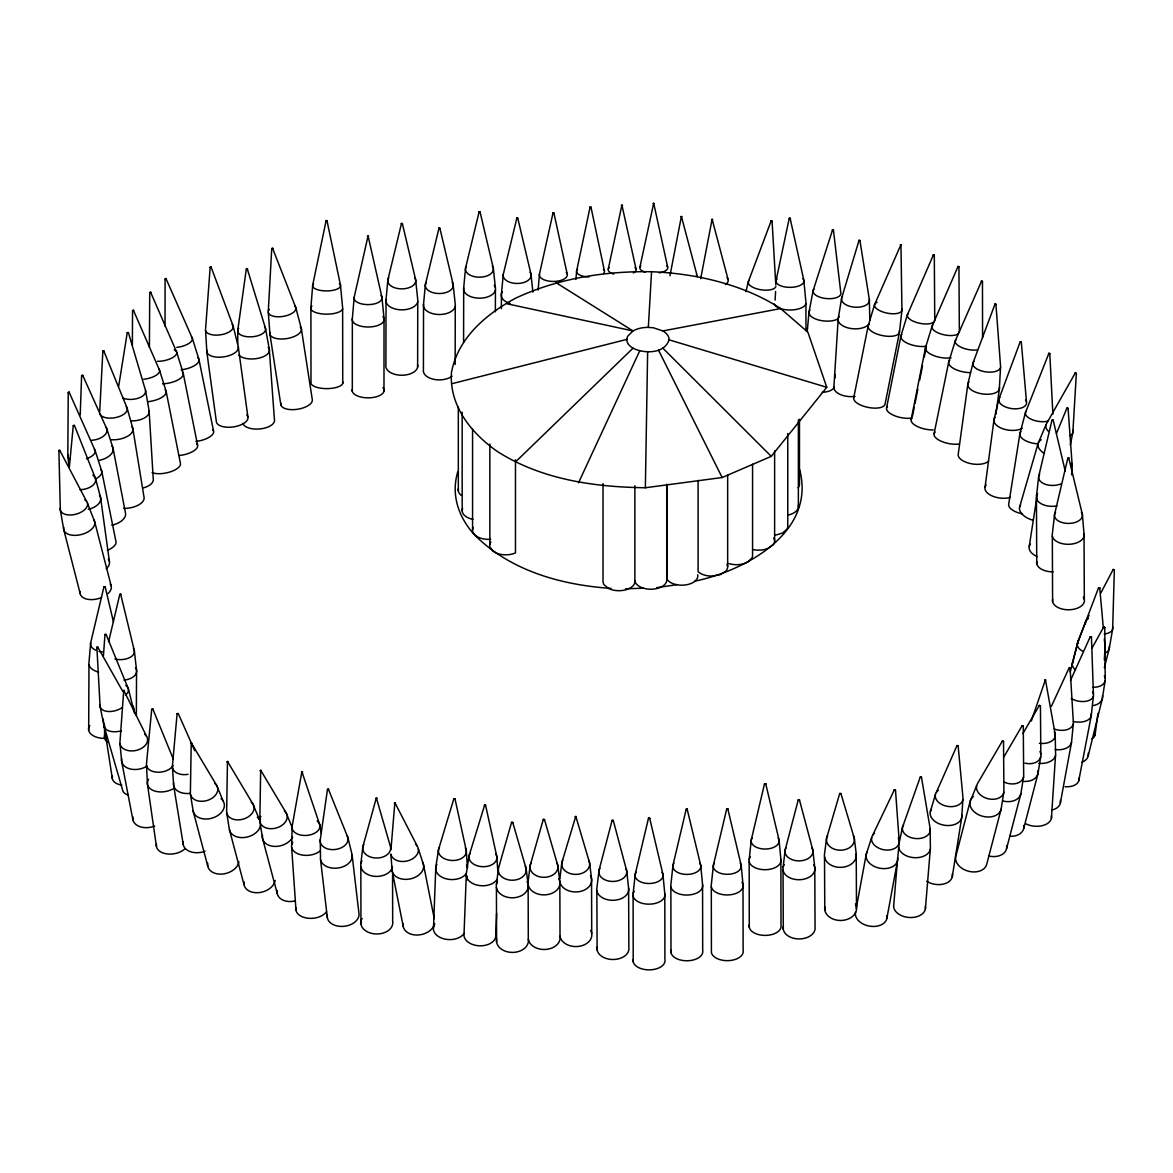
<?xml version="1.0" encoding="UTF-8"?>
<svg xmlns="http://www.w3.org/2000/svg" width="1173" height="1173" viewBox="0 0 1173 1173"><rect width="100%" height="100%" fill="white"/><g stroke="black" fill="none" stroke-linecap="round" stroke-linejoin="round"><path stroke-width="1.5" d="M74.339 425.315L73.269 425.682L74.456 425.476L95.6 478.833L100.585 497.587L109.397 561.383M165.026 326.153L165.1 278.807L165.921 278.47L192.299 338.205L198.926 359.334L213.545 430.99M177.123 713.609L178.281 713.727L177.123 713.609L172.475 765.207A13.988 9.325 -9.4 0 0 188.047 774.341M352.296 391.371L352.355 318.572L354.187 297.238L368.073 235.89L381.929 297.224L384.026 318.543L383.982 391.342M1098.573 587.746L1099.731 588.025L1098.573 587.746L1077.4 643.552L1072.415 663.17M223.134 800.998L216.712 785.514L191.214 742.773L190.407 791.658A13.988 9.883 -15.1 0 0 207.738 800.294A13.988 9.883 -15.1 0 0 214.894 783.491M259.409 819.604L252.987 804.106L227.474 761.365L226.668 810.25A13.988 9.883 -15.1 0 0 243.999 818.886A13.988 9.883 -15.1 0 0 251.154 802.083M259.863 819.077L260.67 770.192L286.183 812.933L291.901 826.862M386.034 299.54A15.982 9.223 0 0 0 402.075 309.848A15.982 9.223 0 0 0 417.705 299.32L415.623 279.643L402.368 223.574L401.533 223.295L387.882 279.834L386.034 299.54L385.902 364.92A15.982 9.223 0 0 0 401.958 375.243A15.982 9.223 0 0 0 417.588 364.7M417.632 367.105L417.749 301.725M423.541 304.188A15.982 9.223 0 0 0 439.596 314.511A15.982 9.223 0 0 0 455.212 303.983L453.13 284.306L439.89 228.236L439.039 227.958L425.388 284.482L423.541 304.188L423.424 369.583A15.982 9.223 0 0 0 433.336 379.231A15.982 9.223 0 0 0 452.074 376.196M455.153 364.51L455.271 306.388M463.584 342.34L463.687 287.854L465.534 268.148L479.185 211.624L480.036 211.902L493.276 267.972L495.373 287.649M495.373 311.842L495.417 290.054M501.384 308.66L501.414 294.13L503.261 274.423L516.912 217.899L517.762 218.163L531.002 274.233L532.894 292.136M988.648 461.048A15.982 7.522 8 0 1 969.88 463.438A15.982 7.522 8 0 1 958.282 453.863L967.901 383.806L972.989 362.985L995.085 303.88L995.921 304.203L1000.525 365.991A13.988 6.583 8 0 1 984.939 371.738A13.988 6.583 8 0 1 973.927 361.416M995.921 304.276L994.719 304.144M88.679 730.31L88.972 664.695M104.558 737.905L104.602 725.149M136.347 715.603L136.552 670.047L134.294 650.575L120.643 594.066L119.807 594.344L108.62 641.675M132.358 345.155L132.564 310.61L133.399 310.215L159.543 370.257L166.141 391.415L180.422 463.276A15.982 6.495 -11.5 0 1 170.437 471.825A15.982 6.495 -11.5 0 1 152.094 472.616M149.411 347.076L149.719 292.532L150.569 292.136L176.712 352.179L183.252 373.381L197.592 445.197M237.723 344.158L237.796 330.053L246.359 268.837L247.195 268.558L265.479 328.323L269.291 349.231L274.409 419.362A15.982 7.668 -4.4 0 1 260.831 428.834A15.982 7.668 -4.4 0 1 242.84 423.35M453.804 798.916L455.007 799.048L453.804 798.916L438.511 849.619L435.799 867.155L433.511 927.198M496.604 913.298L495.71 936.948A15.982 10.645 2.2 0 1 477.734 945.673A15.982 10.645 2.2 0 1 464.053 933.4L466.355 873.357L469.068 855.821L484.728 804.81L485.563 805.147L496.795 856.495L498.026 874.134M485.563 805.147L484.361 805.221M107.3 550.328A15.982 7.185 -11.7 0 0 115.966 541.559L101.758 471.282L95.174 450.681L69.075 392.09L68.239 392.5L67.799 456.546L69.163 467.265M151.713 709.298L152.901 709.196L151.713 709.298L146.522 763.388A13.988 8.754 -8.4 0 0 156.639 772.171A13.988 8.754 -8.4 0 0 173.105 765.617M1020.143 341.944L1021.287 342.223L1020.143 341.944L998.927 399.069L994.044 419.26L985.071 487.118M291.666 844.78L292.165 826.188L301.872 771.658L319.862 825.088L321.431 833.46M302.693 772.025L301.49 772.069M511.589 822.332L512.748 822.566L511.589 822.332L498.408 868.533L496.458 884.442M543.29 819.414L544.463 819.648L543.29 819.414L530.123 865.615L528.158 881.524M559.873 878.606L561.823 862.698L575.796 816.261L589.579 862.829L591.544 878.753L591.72 933.371M576.163 816.731L574.961 816.731M839.707 793.52L840.909 793.637L839.707 793.52L826.584 838.255L824.546 853.709A15.982 12.023 -0.2 0 0 840.249 867.375A15.982 12.023 -0.2 0 0 856.217 853.856L854.325 838.387L840.909 793.52M360.859 863.709L362.824 846.891L376.357 797.816L390.565 847.023A13.988 9.795 -0.1 0 1 374.744 857.932A13.988 9.795 -0.1 0 1 363.806 844.428M377.193 798.256L375.99 798.256M80.248 593.861L63.738 529.61L60.322 509.947L58.885 450.388L59.794 450.388L86.582 501.34M81.611 375.521L82.77 375.463L81.611 375.521L80.219 414.905M128.487 795.133A15.982 8.944 -16.4 0 1 122.637 790.162L104.118 726.234L100.116 706.674L96.875 647.159L97.784 647.129L122.681 691.234M103.972 586.647L105.145 586.837L103.972 586.647L90.673 642.833L89.001 662.29A15.982 9.223 0 0 0 98.591 672.056M119.807 594.432L121.01 594.344M648.508 818.124L649.666 818.299L648.508 818.124L635.209 874.296L633.127 893.65M702.568 884.721A15.982 9.223 0 0 1 686.586 895.058A15.982 9.223 0 0 1 670.897 884.559L672.979 865.205L686.234 809.106L687.07 808.842L700.721 865.337L702.568 884.721L702.686 950.423A15.982 9.223 0 0 1 686.704 960.775A15.982 9.223 0 0 1 671.015 950.277M687.437 809.209L686.234 809.209M726.717 808.915L727.876 809.106L726.717 808.915L713.419 865.102L711.337 884.457A15.982 9.223 0 0 0 729.107 894.896A15.982 9.223 0 0 0 741.966 882.287M764.532 783.755L765.749 783.843L764.532 783.755L751.277 839.839L749.21 859.193M1053.075 419.993L1051.99 420.257L1053.193 420.169L1065.231 471.121M1084.028 533.95A15.982 9.223 0 0 1 1068.046 544.301A15.982 9.223 0 0 1 1052.357 533.803L1054.6 514.214L1067.855 458.115L1068.706 457.851L1082.356 514.346L1084.028 533.95L1084.321 599.432M1069.072 458.218L1067.855 458.218M1076.359 373.381L1075.186 373.043L1076.359 373.381L1072.855 432.485L1070.304 444.992M1090.245 636.734L1091.433 636.998L1090.245 636.734L1070.436 680.589M1113.177 569.521L1114.35 569.814L1113.206 569.433L1100.699 593.201M1031.36 720.97L1045.422 679.68L1055.201 734.298L1055.568 752.993A15.982 9.927 4 0 1 1038.882 763.403M1045.788 680.003L1044.586 680.047M645.355 487.748L722.143 477.528L771.262 456.356L826.774 387.295L807.86 332.15L780.617 308.572A188.091 108.59 0 0 0 651.558 271.74C604.769 270.963 557.791 278.397 515.196 298.382C485.725 314.496 457.646 338.176 451.414 372.897C449.332 406.327 471.575 433.467 497.572 451.62C541.75 479.625 594.022 487.044 645.355 487.748L647.643 351.739M920.248 777.113L921.45 777.274L920.248 777.113L902.506 827.258L898.753 844.765M127.256 332.619L128.414 332.736L127.256 332.619L118.678 386.225M895.498 790.147L894.31 789.898L895.498 790.147L899.148 840.616M957.007 745.573L958.15 745.896L957.007 745.573L936.391 792.274M612.115 820.338L613.274 820.557L612.115 820.338L598.963 870.557L596.94 887.873A15.982 10.836 -0.1 0 0 612.423 900.307A15.982 10.836 -0.1 0 0 628.611 888.254L626.705 870.879L613.274 820.455M798.256 799.869L799.458 799.986L798.256 799.869L785.148 849.985L783.109 867.316M1114.35 569.814L1112.649 628.992L1109.233 648.669L1104.321 667.716M1103.617 627.115L1104.761 627.496L1103.617 627.115L1092.151 647.907M104.983 634.505L106.142 634.49L104.983 634.505L103.415 655.986M1066.902 408.101L1068.06 408.409L1066.902 408.101L1056.462 433.526M1003.516 741.453L1002.372 741.057L977.637 783.373A13.988 9.912 14.9 0 0 988.077 798.754A13.988 9.912 14.9 0 0 1003.897 789.766L1003.516 741.336L1002.372 741.057M1023.281 725.984L1022.094 725.808L1023.281 725.984L1023.662 774.4A13.988 9.912 14.9 0 1 1004.381 782.2M1040.436 705.838L1039.263 705.545L1040.436 705.838L1040.818 754.151M467.103 879.794L467.235 876.158M69.427 392.251L68.239 392.5M99.705 411.679L102.857 351.064L103.679 350.712L127.168 408.233L132.828 428.497L144 497.103A15.982 7.962 -9.5 0 1 123.605 508.378M268.309 311.08L271.74 248.529L272.561 248.207L295.787 307.59L301.314 328.513L312.223 399.157A15.982 7.229 -9 0 1 296.622 409.392A15.982 7.229 -9 0 1 280.86 403.145M1104.336 660.032L1104.966 648.2A13.988 7.683 7.8 0 0 1104.966 646.176L1104.321 638.904M775.118 300.068L775.588 291.534M1000.525 367.721L999.337 389.216L995.892 414.362M648.332 327.399L651.558 271.74M133.751 310.346L132.593 310.669M150.906 292.341L149.763 292.59M146.537 736.219L123.752 690.296L120.013 741.483A13.988 9.472 -11.1 0 0 137.402 750.104A13.988 9.472 -11.1 0 0 144.704 734.254M962.872 799.766L961.684 817.669L952.271 876.73M1051.404 818.431L1055.524 755.588M390.961 849.648L394.861 802.596L417.353 846.276M247.87 416.767L238.266 346.709L233.119 325.933L211.008 266.858L210.172 267.18L205.583 328.983A13.988 6.583 -8 0 0 221.228 334.701A13.988 6.583 -8 0 0 232.166 324.364M1071.594 474.83L1072.122 467.587A13.988 8.035 9.1 0 0 1071.33 463.335M897.096 864.706L893.797 904.588A15.982 10.63 5 0 0 909.398 917.506A15.982 10.63 5 0 0 925.409 906.362M925.365 909.148L930.306 849.311M575.928 279.423L576.647 270.89L590.122 206.932L590.972 207.122L604.388 270.699M538.099 290.068L539.477 274.071L553.055 212.738L553.891 212.958L567.219 274.057M899.09 843.123L897.521 860.674L886.832 918.532M807.229 331.519L809.033 311.93L813.124 290.64L832.595 229.805L833.431 230.084L840.748 292.268A13.988 6.32 5.4 0 1 825.66 298.485A13.988 6.32 5.4 0 1 813.945 289.086M834.956 377.985L835.293 374.436M69.383 466.957L73.269 425.594M1060.348 803.08L1071.521 742.348L1073.295 723.873M1093.397 696.176L1091.213 715.985L1078.779 780.646M1036.492 495.842L1038.735 476.253L1051.99 420.154M1095.069 734.928L1097.928 713.375M352.061 854.604A15.982 10.953 -6.8 0 1 336.548 868.167A15.982 10.953 -6.8 0 1 320.508 856.891L320.273 839.721L327.487 789.356L328.308 788.96L347.926 837.698L352.061 854.604L358.879 912.814A15.982 10.953 -6.8 0 1 343.366 926.377A15.982 10.953 -6.8 0 1 327.326 915.116M1029.249 546.266L1037.387 493.994M1105.113 680.751L1102.385 698.434L1088.177 755.911M976.625 785.763L970.086 801.57L955.76 856.495A15.982 11.319 14.9 0 0 968.825 871.319A15.982 11.319 14.9 0 0 986.786 864.046L1001.126 809.121L1003.809 792.391M1006.551 848.695L1020.877 793.754L1023.56 777.025M1040.73 756.761L1038.002 773.55L1023.721 828.431M669.959 275.816L681.396 216.36L697.363 276.623A13.988 6.73 -2.1 0 0 696.366 274.966M700.677 278.675L712.114 219.219L728.081 279.482M856.173 908.694L866.202 854.355L871.656 837.581M886.553 407.94L900.893 336.123L907.359 314.877L933.473 254.776L934.309 255.171L934.749 320.625A13.988 5.689 11.4 0 1 917.887 322.854A13.988 5.689 11.4 0 1 908.195 313.543M911.157 419.523L925.497 347.707L931.978 326.461L958.077 266.359L958.928 266.755L959.353 332.223M912.462 416.21L914.251 407.236M914.969 403.644L917.843 389.289M919.632 380.301L922.506 365.947M924.295 356.959L926.084 347.985M853.739 397.75L868.152 325.962L874.559 304.672L900.967 244.614L901.934 310.434L899.412 332.531L884.999 404.318A15.982 6.495 11.4 0 1 865.747 406.855A15.982 6.495 11.4 0 1 854.677 396.225M311.945 306.08A15.982 5.909 -0.2 0 0 324.877 314.115A15.982 5.909 -0.2 0 0 342.589 307.355L340.434 284.966L326.988 220.671L326.153 220.495L312.692 285.156L310.904 307.575L311.006 382.046A15.982 5.909 -0.2 0 0 327.062 388.615A15.982 5.909 -0.2 0 0 342.692 381.826M608.274 269.028L621.91 205.055L636.015 268.852M639.901 267.18L653.698 203.193L667.642 266.989M934.104 433.629L948.722 361.973L955.291 340.8L981.625 281.007L982.461 281.403L982.578 337.78M776.086 280.479L789.253 218.31L790.074 218.09L803.842 280.288L805.88 301.945A15.982 7.038 -0.1 0 1 792.347 309.921A15.982 7.038 -0.1 0 1 774.253 303.983M745.94 291.725L748.301 281.784L771.218 220.759L772.069 221.052L775.793 284.892M1070.26 671.85L1078.28 640.707L1085.553 622.013M1019.572 507.161L1038.076 443.526L1045.905 424.949M869.838 320.346L869.31 299.379L859.912 240.524L859.076 240.23L841.613 298.279L838.211 318.616L833.93 386.401A15.982 8.46 3.7 0 0 854.78 396.415M930.306 811.716L935.394 794.561M1052.885 414.142L1049.776 353.528L1048.941 353.205L1025.51 412.485L1019.953 433.394L1008.751 503.891A15.982 7.273 9.2 0 0 1022.445 513.833M1069.072 668.024L1070.099 668.537L1069.072 668.024L1051.36 706.366M402.368 223.662L401.166 223.676M578.48 482.895L639.784 350.698M872.653 835.249L894.427 789.722M104.045 350.991L102.857 351.064M681.938 216.668L680.736 216.712M211.375 267.121L210.172 267.253M1086.506 620.136L1089.013 615.385M1075.304 372.911L1046.859 423.101A13.988 7.874 16.5 0 0 1048.515 431.459M553.891 213.031L552.688 213.031M166.273 278.675L165.217 278.983M790.455 218.369L789.253 218.369M1003.809 757.04L1022.138 725.706M1022.812 733.653L1039.381 705.354M1049.776 353.601L1048.574 353.454M772.069 221.111L770.866 220.92M901.494 244.981L900.307 244.732M934.309 255.171L933.121 254.996M958.928 266.755L957.725 266.506M590.972 207.181L589.77 207.181M622.599 205.319L621.397 205.334M654.182 203.53L653.053 203.53M982.461 281.403L981.273 281.212M326.988 220.729L325.786 220.729M516.34 461.15L633.009 348.19C644.182 353.938 665.018 353.923 669.079 339.569A21.129 12.199 0 0 0 662.892 330.933L653.42 327.78L647.951 327.37A21.129 12.199 0 0 0 633.009 330.933L627.54 336.402L626.822 339.569A21.129 12.199 0 0 0 633.009 348.19M452.602 383.527L626.851 339.393M775.177 535.24L782.538 533.055L787.024 529.052A15.982 9.223 0 0 0 787.772 526.677L787.772 433.555M676.968 584.682L656.675 587.673M694.915 581.163C745.911 570.547 816.335 532.014 799.59 469.479M662.892 330.933L780.617 308.572M625.517 588.831L643.464 588.157M611.045 588.391C560.987 585.019 508.73 570.489 473.056 533.29A173.853 100.365 0 0 1 457.734 471.913M506.985 303.778L633.009 330.933L556.046 282.664M669.021 339.818L826.774 387.295M711.483 219.644L712.641 219.454M662.892 348.19L771.262 456.356M832.244 230.084L833.431 230.084M271.74 248.603L272.928 248.383M246.359 268.91L247.562 268.764M658.508 350.126L722.143 477.528M97.784 647.129L96.641 647.54M59.794 450.388L58.65 450.755M82.77 375.463L106.992 429.289L113.063 448.291L125.496 513.129A15.982 9.091 -11.1 0 1 111.772 525.181M765.705 783.667L779.033 839.985L780.881 859.354L780.998 925.057A15.982 9.223 0 0 1 765.001 935.409A15.982 9.223 0 0 1 749.327 924.91M727.832 808.93L741.16 865.234L743.008 884.618L743.125 950.321A15.982 9.223 0 0 1 729.225 960.599A15.982 9.223 0 0 1 711.41 952.579L711.307 886.861M178.237 713.521L194.762 750.72M152.857 709.093L173.399 759.342M327.487 789.458L328.689 789.268M124.382 690.486L123.224 690.824M106.142 634.49L128.385 688.991L134.587 713.536M261.154 770.382L260.01 770.764M227.958 761.57L226.814 761.951M191.683 742.964L190.539 743.242M1070.099 668.229L1073.295 721.512A13.988 8.959 10.7 0 1 1054.278 728.976M395.492 802.801L394.348 803.021M87.476 503.217L94.749 521.941L111.259 586.192M799.414 799.781L812.889 850.322L814.78 867.683L815.044 926.89A15.982 10.836 -0.1 0 1 798.857 938.943A15.982 10.836 -0.1 0 1 783.373 926.509M958.121 745.676L962.93 797.317A13.988 9.355 9.3 0 1 945.335 805.88A13.988 9.355 9.3 0 1 938.253 790.338M418.306 848.709L423.526 864.765L434.259 918.635M128.414 332.648L145.525 390.433L149.103 410.653L153.223 478.54A15.982 8.46 -3.7 0 1 143.355 487.88M544.463 819.531L557.864 865.747L559.829 881.671L560.02 936.289A15.982 11.745 -0.1 0 1 546.119 949.412A15.982 11.745 -0.1 0 1 528.305 939.206L528.129 884.589L526.149 868.665L512.748 822.449M277.239 893.533L262.532 838.402L259.907 821.701M226.712 812.874L229.409 829.604L244.043 884.706M190.437 794.282L193.134 811.012L207.768 866.114M649.666 818.211L662.95 874.442L664.798 893.811L664.915 959.514A15.982 9.223 0 0 1 648.933 969.866A15.982 9.223 0 0 1 633.244 959.367M105.145 586.749L113.444 621.881M455.007 798.945L466.238 850.293L467.47 867.932A15.982 10.645 2.2 0 0 466.399 865.219M415.535 844.193A13.988 9.927 -11.3 0 1 409.92 860.117A13.988 9.927 -11.3 0 1 390.844 854.061L392.163 870.879L403.263 926.553M132.886 819.722L121.684 761.585L120.027 743.975M921.45 777.171L930.189 828.812L930.35 846.539A15.982 10.63 5 0 1 916.421 857.712A15.982 10.63 5 0 1 898.694 847.536M183.281 844.721L173.648 785.543L172.475 767.655M103.092 718.932L112.344 778.667M280.875 405.052L269.966 334.393L268.324 312.736M156.464 846.613L147.49 784.458L146.508 765.69M320.566 859.765L327.384 917.99M1099.731 587.937L1103.338 627.98M1021.302 342.135L1026.492 401.84M1068.06 408.321L1072.195 465.476M291.637 847.361L296.007 910.351M205.598 330.713L206.859 352.164L216.448 422.236A15.982 7.522 -8 0 0 236.33 426.356A15.982 7.522 -8 0 0 246.785 414.978M1091.433 636.895L1093.427 694.064M859.912 240.524L858.709 240.48M517.762 218.163L516.545 218.178M480.036 211.902L478.833 211.902M439.89 228.236L438.673 228.236M1104.761 627.394L1105.201 678.243M1052.328 536.208L1052.606 601.69M1036.448 498.246L1036.741 563.729M856.217 853.856L856.495 906.949M824.516 856.847L824.78 909.94M783.036 870.131L783.285 929.339M628.611 888.254L628.86 947.447A15.982 10.836 -0.1 0 1 612.673 959.499A15.982 10.836 -0.1 0 1 597.189 947.08M596.852 890.703L597.116 949.895M496.414 887.506L496.59 942.124M392.559 874.647L392.676 921.435A15.982 11.173 -0.1 0 1 374.612 933.884A15.982 11.173 -0.1 0 1 362.12 918.459M360.829 866.627L360.961 924.192M805.939 303.778L805.968 330.757M749.166 861.612L749.283 927.315M670.868 886.964L670.985 952.681M633.097 896.069L633.215 961.772M368.601 236.14L367.398 236.14M342.633 308.895L342.736 383.366M799.473 419.201L799.473 483.115A15.982 9.223 0 0 1 798.109 487.821M798.373 419.949L798.373 507.601M774.62 450.872L774.62 540.342M752.567 464.185L752.567 555.489A15.982 9.223 0 0 1 752.01 557.879L747.89 562.014L744.576 563.48A15.982 9.223 0 0 1 728.594 563.48M727.656 475.285L727.656 566.588M698.096 480.387L698.096 571.691A15.982 9.223 0 0 0 712.143 576.06L720.075 574.697L725.75 571.222A15.982 9.223 0 0 0 726.996 564.213M667.056 484.522L667.056 579.477A15.982 9.223 0 0 0 675.692 584.477L679.71 585.107A15.982 9.223 0 0 0 694.489 581.588L696.586 579.506A15.982 9.223 0 0 0 697.671 574.77M666.719 484.317L666.719 579.271A15.982 9.223 0 0 1 662.95 585.987L659.856 587.6A15.982 9.223 0 0 1 643.933 588.347L640.429 587.028A15.982 9.223 0 0 1 634.872 580.752L634.872 485.798M603.025 483.613L603.025 582.219L603.89 584.579L608.582 588.509A15.982 9.223 0 0 0 628.01 589.081L631.103 587.468A15.982 9.223 0 0 0 634.872 580.752M515.475 459.787L515.475 552.908A15.982 9.223 0 0 1 496.032 552.967L493.071 551.281L489.859 546.882A15.982 9.223 0 0 1 490.901 542.146M489.845 444.039L489.845 544.463M472.572 429.318L472.572 529.756M462.177 412.207L462.177 510.812M458.32 406.928L458.32 490.93M961.757 814.868A15.982 10.674 9.3 0 1 943.679 825.132A15.982 10.674 9.3 0 1 931.45 809.121M952.344 873.929A15.982 10.674 9.3 0 1 944.294 883.856A15.982 10.674 9.3 0 1 926.743 881.304M490.607 539.301A15.982 9.223 0 0 1 473.291 527.381M798.373 505.196A15.982 9.223 0 0 1 788.652 514.918M778.11 837.933A13.988 8.079 0 0 1 765.031 849.047A13.988 8.079 0 0 1 752.26 837.815M780.881 859.354A15.982 9.223 0 0 1 762.802 869.618A15.982 9.223 0 0 1 750.324 856.876M464.053 933.4A15.982 10.645 2.2 0 1 443.159 938.649A15.982 10.645 2.2 0 1 434.596 924.544M436.899 864.501A15.982 10.645 2.2 0 0 445.461 878.621A15.982 10.645 2.2 0 0 466.355 873.357A15.982 10.645 2.2 0 0 477.998 885.307A15.982 10.645 2.2 0 0 496.912 879.559M465.314 847.918A13.988 9.325 2.2 0 1 452.323 860.498A13.988 9.325 2.2 0 1 439.464 847.287M556.94 863.152A13.988 10.293 -0.1 0 1 543.861 877.316A13.988 10.293 -0.1 0 1 531.09 863.02M528.305 939.206A15.982 11.745 -0.1 0 1 512.322 952.417A15.982 11.745 -0.1 0 1 496.634 939.06M558.788 878.709A15.982 11.745 -0.1 0 1 547.996 894.5A15.982 11.745 -0.1 0 1 528.129 884.589M527.073 881.627A15.982 11.745 -0.1 0 1 512.146 897.8A15.982 11.745 -0.1 0 1 497.557 881.48M590.503 875.791A15.982 11.745 -0.1 0 1 579.697 891.583A15.982 11.745 -0.1 0 1 559.829 881.671M590.679 930.409A15.982 11.745 -0.1 0 1 579.873 946.2A15.982 11.745 -0.1 0 1 560.02 936.289M260.538 825.337A15.982 11.275 -15.1 0 1 245.098 837.419A15.982 11.275 -15.1 0 1 229.409 829.604M257.327 817.288A15.982 11.275 -15.1 0 1 260.494 822.346M275.171 880.439A15.982 11.275 -15.1 0 1 257.679 892.712A15.982 11.275 -15.1 0 1 243.999 881.715M495.871 854.12A13.988 9.325 2.2 0 1 482.865 866.7A13.988 9.325 2.2 0 1 470.021 853.489M662.041 872.389A13.988 8.079 0 0 1 648.948 883.504A13.988 8.079 0 0 1 636.177 872.272M664.798 893.811A15.982 9.223 0 0 1 646.734 904.075A15.982 9.223 0 0 1 634.241 891.333M812.009 847.918A13.988 9.487 -0.1 0 1 798.71 860.879A13.988 9.487 -0.1 0 1 786.159 847.61M813.783 864.941A15.982 10.836 -0.1 0 1 798.593 879.735A15.982 10.836 -0.1 0 1 784.268 864.589M740.236 863.196A13.988 8.079 0 0 1 727.157 874.31A13.988 8.079 0 0 1 714.386 863.079M1001.126 809.121A15.982 11.319 14.9 0 1 979.22 815.044A15.982 11.319 14.9 0 1 973.385 796.54M588.655 860.234A13.988 10.293 -0.1 0 1 575.576 874.398A13.988 10.293 -0.1 0 1 562.805 860.117M699.812 863.299A13.988 8.079 0 0 1 686.718 874.413A13.988 8.079 0 0 1 673.947 863.181M625.825 868.489A13.988 9.487 -0.1 0 1 612.526 881.451A13.988 9.487 -0.1 0 1 599.975 868.181M727.069 277.825A13.988 6.73 -2.1 0 1 725.471 284.555M414.641 277.605A13.988 8.079 0 0 1 401.928 288.866A13.988 8.079 0 0 1 388.776 277.781M320.053 850.982A15.982 9.912 -4.1 0 1 299.408 854.355A15.982 9.912 -4.1 0 1 292.781 842.229M317.15 821.041A13.988 8.68 -4.1 0 1 309.525 835.029A13.988 8.68 -4.1 0 1 292.165 826.188M326.519 911.641A15.982 9.912 -4.1 0 1 307.605 918.18A15.982 9.912 -4.1 0 1 296.036 907.755M855.44 903.914A15.982 12.023 -0.2 0 1 842.595 920.38A15.982 12.023 -0.2 0 1 824.81 906.802M853.401 835.733A13.988 10.528 -0.2 0 1 840.323 850.22A13.988 10.528 -0.2 0 1 827.552 835.601M525.24 866.07A13.988 10.293 -0.1 0 1 513.979 880.161A13.988 10.293 -0.1 0 1 498.408 868.533M392.5 866.774A15.982 11.173 -0.1 0 1 372.413 876.011A15.982 11.173 -0.1 0 1 361.973 860.894M284.35 810.91A13.988 9.883 -15.1 0 1 275.435 828.211A13.988 9.883 -15.1 0 1 260.773 816.423M292.634 837.17A15.982 11.275 -15.1 0 1 274.159 846.393A15.982 11.275 -15.1 0 1 262.503 835.425M294.966 900.967A15.982 11.275 -15.1 0 1 277.195 890.542M930.189 828.812A13.988 9.311 5 0 1 914.339 838.402A13.988 9.311 5 0 1 903.489 824.956M346.929 835.352A13.988 9.589 -6.8 0 1 336.138 849.369A13.988 9.589 -6.8 0 1 320.273 839.721M666.66 265.611A13.988 5.513 -0.2 0 1 659.299 272.854M645.399 272.224A13.988 5.513 -0.2 0 1 640.81 265.787M238.266 346.709A15.982 7.522 -8 0 1 222.635 357.003A15.982 7.522 -8 0 1 206.829 350.184M868.87 324.173A15.982 8.46 3.7 0 1 848.138 327.941A15.982 8.46 3.7 0 1 839.238 316.519M869.31 299.379A13.988 7.419 3.7 0 1 853.841 307.091A13.988 7.419 3.7 0 1 842.507 296.446M452.148 282.268A13.988 8.079 0 0 1 439.45 293.529A13.988 8.079 0 0 1 426.298 282.444M887.492 406.43A15.982 6.495 11.4 0 0 892.99 415.037A15.982 6.495 11.4 0 0 912.11 418.013A15.982 6.495 11.4 0 0 916.01 425.814A15.982 6.495 11.4 0 0 933.224 429.919M901.832 334.598A15.982 6.495 11.4 0 0 907.33 343.22A15.982 6.495 11.4 0 0 926.45 346.196A15.982 6.495 11.4 0 0 931.934 354.803A15.982 6.495 11.4 0 0 951.054 357.78M191.39 336.886A13.988 5.733 -11.7 0 1 176.786 347.384M212.518 429.494A15.982 6.554 -11.7 0 1 195.847 441.459M197.885 357.824A15.982 6.554 -11.7 0 1 181.214 369.803M603.406 269.321A13.988 5.513 -0.2 0 1 603.523 273.529M588.875 276.989A13.988 5.513 -0.2 0 1 577.556 269.497M635.033 267.459A13.988 5.513 -0.2 0 1 633.361 272.928M613.772 274.086A13.988 5.513 -0.2 0 1 609.183 267.635M773.799 537.982A15.982 9.223 0 0 1 772.992 545.034L767.538 548.612A15.982 9.223 0 0 1 752.861 549.536M510.064 303.455A15.982 9.223 0 0 1 502.44 291.798M530.02 272.209A13.988 8.079 0 0 1 519.14 283.382A13.988 8.079 0 0 1 503.261 274.423M382.897 387.515A15.982 7.463 -0.1 0 1 370.228 397.779A15.982 7.463 -0.1 0 1 352.296 389.421M382.941 316.666A15.982 7.463 -0.1 0 1 370.287 326.93A15.982 7.463 -0.1 0 1 352.355 318.572M380.976 295.567A13.988 6.539 -0.1 0 1 369.891 304.555A13.988 6.539 -0.1 0 1 354.187 297.238M898.269 838.079A13.988 9.545 10.7 0 1 883.357 849.677A13.988 9.545 10.7 0 1 874.515 833.285M897.58 857.815A15.982 10.894 10.7 0 1 879.545 868.167A15.982 10.894 10.7 0 1 867.331 851.701M886.891 915.658A15.982 10.894 10.7 0 1 870.938 926.333A15.982 10.894 10.7 0 1 855.513 912.198M901.832 308.91A13.988 5.689 11.4 0 1 885.072 312.648A13.988 5.689 11.4 0 1 877.081 302.297M899.295 330.786A15.982 6.495 11.4 0 1 882.184 335.537A15.982 6.495 11.4 0 1 869.09 324.437M802.845 278.749A13.988 6.158 -0.1 0 1 790.147 287.356A13.988 6.158 -0.1 0 1 776.995 278.925M958.532 333.543A13.988 5.689 11.4 0 1 940.775 333.924A13.988 5.689 11.4 0 1 932.799 325.126M566.266 272.4A13.988 6.539 -0.1 0 1 555.181 281.388A13.988 6.539 -0.1 0 1 539.477 274.071M300.229 326.798A15.982 7.229 -9 0 1 287.781 338.411A15.982 7.229 -9 0 1 269.951 332.487M294.834 306.094A13.988 6.334 -9 0 1 282.121 316.549A13.988 6.334 -9 0 1 269.233 309.349M339.452 283.675A13.988 5.176 -0.2 0 1 326.739 290.919A13.988 5.176 -0.2 0 1 313.587 283.851M494.244 285.332A15.982 9.223 0 0 1 481.824 298.089A15.982 9.223 0 0 1 463.687 287.854M492.293 265.934A13.988 8.079 0 0 1 479.596 277.195A13.988 8.079 0 0 1 466.443 266.11M775.881 286.417A13.988 5.777 8.5 0 1 758.814 289.364A13.988 5.777 8.5 0 1 749.151 280.42M834.135 386.885A15.982 7.214 5.4 0 1 822.273 392.31M837.83 318.983A15.982 7.214 5.4 0 1 817.405 319.642A15.982 7.214 5.4 0 1 809.971 310.171M268.177 347.355A15.982 7.668 -4.4 0 1 259.717 357.941A15.982 7.668 -4.4 0 1 238.823 355.082M264.497 326.681A13.988 6.715 -4.4 0 1 251.755 336.798A13.988 6.715 -4.4 0 1 238.706 328.308M1083.28 597.101A15.982 9.223 0 0 1 1070.421 609.711A15.982 9.223 0 0 1 1052.65 599.286M1081.433 512.308A13.988 8.079 0 0 1 1068.354 523.422A13.988 8.079 0 0 1 1055.583 512.19M1072.884 430.374A13.988 7.874 16.5 0 1 1070.099 435.813M1032.797 520.196A15.982 8.988 16.5 0 1 1020.657 505.035M1043.911 453.247A15.982 8.988 16.5 0 1 1041.213 439.743M1006.654 845.704A15.982 11.319 14.9 0 1 988.59 855.967M1020.877 793.754A15.982 11.319 14.9 0 1 1002.915 801.027M970.452 372.618A15.982 6.539 11.7 0 1 953.312 368.307A15.982 6.539 11.7 0 1 949.749 360.463M977.417 349.877A13.988 5.733 11.7 0 1 960.672 347.076A13.988 5.733 11.7 0 1 956.186 339.481M959.353 443.981A15.982 6.539 11.7 0 1 940.233 440.799A15.982 6.539 11.7 0 1 935.116 432.119M92.843 475.05A13.988 8.358 -8.1 0 1 93.855 484.288A13.988 8.358 -8.1 0 1 79.999 489.684M99.514 495.255A15.982 9.545 -8.1 0 1 88.283 509.331M108.327 559.052A15.982 9.545 -8.1 0 1 106.244 568.758M145.525 390.433A13.988 7.419 -3.7 0 1 138.531 398.116A13.988 7.419 -3.7 0 1 123.048 398.219M149.103 410.653A15.982 8.46 -3.7 0 1 131.039 420.916M158.707 368.923A13.988 5.689 -11.5 0 1 143.722 379.246M165.173 389.905A15.982 6.495 -11.5 0 1 148.062 401.679M126.229 406.576A13.988 6.979 -9.5 0 1 117.051 417.236A13.988 6.979 -9.5 0 1 99.705 413.526M131.757 426.605A15.982 7.962 -9.5 0 1 128.356 435.799A15.982 7.962 -9.5 0 1 111.142 439.699M84.823 499.815A13.988 7.874 -14.7 0 1 77.33 513.789A13.988 7.874 -14.7 0 1 60.351 507.836M93.723 519.786A15.982 9.003 -14.7 0 1 81.157 534.565A15.982 9.003 -14.7 0 1 63.767 527.205M110.233 584.037A15.982 9.003 -14.7 0 1 108.063 593.523M101.611 597.526A15.982 9.003 -14.7 0 1 80.277 591.456M1075.553 670.003A15.982 8.783 7.8 0 1 1073.486 661.044M1082.723 651.206A13.988 7.683 7.8 0 1 1078.339 641.69M1095.069 732.612A15.982 8.783 7.8 0 1 1091.931 738.858M1047.724 421.21A13.988 6.364 9.2 0 1 1030.862 419.098A13.988 6.364 9.2 0 1 1026.419 410.975M1037.768 443.878A15.982 7.273 9.2 0 1 1021.009 431.679M1037.328 556.618A15.982 9.164 9.1 0 1 1030.393 544.067M472.998 519.36A15.982 9.223 0 0 1 462.631 508.422M461.253 495.387A15.982 9.223 0 0 1 458.438 488.525M190.055 793.373A15.982 10.66 -9.4 0 1 173.663 782.743M205.055 851.275A15.982 10.66 -9.4 0 1 183.281 841.921M135.496 667.716A15.982 9.223 0 0 1 124.015 680.193M133.385 648.537A13.988 8.079 0 0 1 130.218 657.32A13.988 8.079 0 0 1 114.939 658.991M107.652 742.333A15.982 9.223 0 0 1 104.588 735.5M221.052 798.696A15.982 11.275 -15.1 0 1 214.82 817.141A15.982 11.275 -15.1 0 1 193.134 811.012M238.896 861.832A15.982 11.275 -15.1 0 1 221.404 874.12A15.982 11.275 -15.1 0 1 207.738 863.123M434.626 923.43A15.982 11.334 -11.3 0 1 416.928 935.042A15.982 11.334 -11.3 0 1 403.248 923.562M422.441 861.994A15.982 11.334 -11.3 0 1 412.002 878.474A15.982 11.334 -11.3 0 1 392.163 870.879M121.743 785.074A15.982 9.12 -9.1 0 1 112.432 776.262M132.754 705.867A15.982 9.12 -9.1 0 1 133.663 710.515M125.775 685.384A13.988 7.991 -9.1 0 1 125.438 695.222M184.748 848.988A15.982 9.985 -8.4 0 1 166.067 853.768A15.982 9.985 -8.4 0 1 156.478 843.988M172.842 788.93A15.982 9.985 -8.4 0 1 153.516 790.602A15.982 9.985 -8.4 0 1 148.59 779.209M196.639 443.687A15.982 6.495 -11.5 0 1 179.528 455.461M182.299 371.856A15.982 6.495 -11.5 0 1 178.941 379.392A15.982 6.495 -11.5 0 1 162.534 383.806M174.161 349.803A13.988 5.689 -11.5 0 1 173.721 356.929A13.988 5.689 -11.5 0 1 157.431 361.313M147.036 766.101A15.982 10.821 -11.1 0 1 129.514 768.77A15.982 10.821 -11.1 0 1 121.669 758.726M154.675 826.056A15.982 10.821 -11.1 0 1 132.872 816.877M102.594 651.953A13.988 8.079 0 0 1 99.075 651.396M95.922 650.326A13.988 8.079 0 0 1 90.673 642.833M999.352 387.237A15.982 7.522 8 0 1 981.537 393.791A15.982 7.522 8 0 1 968.986 382.017M1102.473 695.589A15.982 10.777 14.2 0 1 1092.547 705.677M1088.265 753.066A15.982 10.777 14.2 0 1 1081.931 762.245M1104.336 675.707A13.988 9.443 14.2 0 1 1093.016 687.202M1061.022 483.833A13.988 8.079 0 0 1 1043.985 483.745A13.988 8.079 0 0 1 1039.703 474.229M1056.99 505.944A15.982 9.223 0 0 1 1040.436 503.305A15.982 9.223 0 0 1 1037.592 493.525M1053.163 571.823A15.982 9.223 0 0 1 1036.771 561.324M1025.569 399.905A13.988 7.273 7.7 0 1 1012.651 408.717A13.988 7.273 7.7 0 1 999.895 397.324M1010.408 497.381A15.982 8.299 7.7 0 1 991.082 495.446A15.982 8.299 7.7 0 1 986.156 485.123M1022.313 428.262A15.982 8.299 7.7 0 1 1001.771 428.365A15.982 8.299 7.7 0 1 995.129 417.265M1054.292 732.069A13.988 8.695 4 0 1 1039.381 743.301M1051.448 815.836A15.982 9.927 4 0 1 1043.442 825.352A15.982 9.927 4 0 1 1025.774 823.754M1039.982 751.482A13.988 9.912 14.9 0 1 1024.997 763.139M1038.105 770.558A15.982 11.319 14.9 0 1 1024.146 781.423M1023.824 825.44A15.982 11.319 14.9 0 1 1009.85 836.305M1092.532 691.894A13.988 7.991 11.1 0 1 1088.045 700.809A13.988 7.991 11.1 0 1 1071.213 698.521M1091.242 713.58A15.982 9.12 11.1 0 1 1073.398 721.512M1078.808 778.242A15.982 9.12 11.1 0 1 1065.084 786.746M105.101 738.404A15.982 9.223 0 0 1 89.822 725.574M121.435 730.823A15.982 8.944 -16.4 0 1 104.162 723.814M121.816 707.847A13.988 7.83 -16.4 0 1 106.714 711.337A13.988 7.83 -16.4 0 1 100.145 704.562M1109.262 646.264A15.982 9.047 14.7 0 1 1106.066 652.525M1078.251 643.112A15.982 9.047 14.7 0 1 1079.38 638.567M1112.678 626.881A13.988 7.918 14.7 0 1 1104.233 633.904M1085.524 624.109A13.988 7.918 14.7 0 1 1088.324 618.626M1071.521 742.348A15.982 10.22 10.7 0 1 1055.172 749.532M1060.348 800.382A15.982 10.22 10.7 0 1 1052.005 809.986M112.022 446.092A15.982 9.091 -11.1 0 1 99.338 460.344M106.083 427.383A13.988 7.962 -11.1 0 1 91.362 440.315M94.309 449.2A13.988 6.29 -11.7 0 1 86.479 458.76M70.395 459.215A13.988 6.29 -11.7 0 1 67.887 454.86M100.79 469.596A15.982 7.185 -11.7 0 1 95.438 479.009"/></g></svg>
